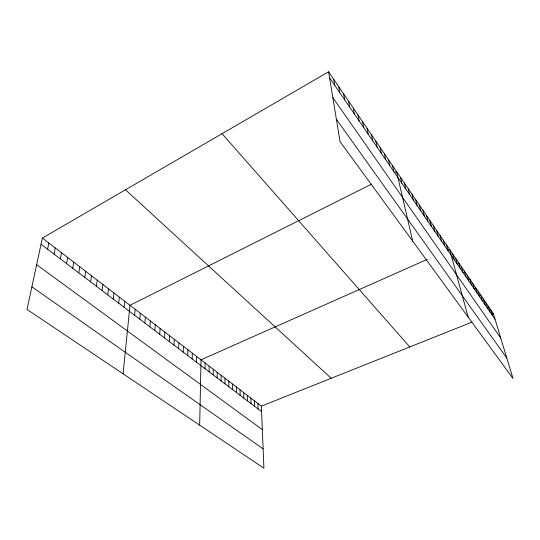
<?xml version="1.0" encoding="UTF-8"?>
<svg xmlns="http://www.w3.org/2000/svg" width="540" height="540" viewBox="0 0 540 540"><rect width="100%" height="100%" fill="white"/><g stroke="black" fill="none" stroke-linecap="round" stroke-linejoin="round"><path stroke-width="0.81" d="M217.154 377.899L217.175 372.229M213.165 374.868L213.206 369.178M209.122 371.804L209.189 366.1M205.031 368.699L205.126 362.975M199.679 425.142L201.008 359.815L427.221 259.396M196.553 362.259L196.695 356.508M192.159 358.925L192.328 353.153M187.704 355.543L187.907 349.758M183.195 352.12L183.425 346.315M178.625 348.651L178.882 342.832M173.995 345.141L174.285 339.302M169.304 341.577L169.621 335.725M164.545 337.966L164.896 332.1M159.725 334.307L160.11 328.428M154.845 330.601L155.264 324.702M149.891 326.842L150.35 320.929M144.875 323.035L145.361 317.101M139.786 319.174L140.312 313.227M134.622 315.259L135.189 309.292M123.066 373.808L129.998 305.309L371.547 184.133M124.085 307.26L124.727 301.266M118.706 303.176L119.387 297.169M113.245 299.032L113.974 293.011M107.71 294.827L108.479 288.792M102.087 290.56L102.904 284.513M96.39 286.234L97.247 280.172M90.605 281.846L91.51 275.765M84.733 277.391L85.684 271.296M78.773 272.869L79.778 266.76M72.725 268.272L73.778 262.156M66.582 263.615L67.689 257.486M60.345 258.883L61.506 252.74M54.014 254.077L55.235 247.921M47.588 249.197L48.856 243.027M42.383 238.059L27 309.44L263.925 468.194L261.36 406.141L42.383 238.059L328.583 71.806L493.331 313.612L513 378.506L340.072 141.669L328.583 71.806M394.396 172.672L396.562 171.585L412.736 241.191M447.431 250.418L449.618 249.453L468.16 317.095M261.36 406.141L471.893 322.164M491.089 314.503L493.331 313.612M31.873 286.821L263.122 448.828M36.646 264.681L262.325 429.604M41.053 244.235L261.583 411.622M125.476 189.79L331.216 378.277M222.048 133.697L409.772 346.943M336.386 119.259L506.824 358.128M332.822 97.571L500.729 338.02M329.562 77.76L495.052 319.295M490.86 309.987L492.575 315.684M488.356 306.315L490.07 312.026M485.825 302.596L487.532 308.32M483.253 298.829L484.961 304.567M480.654 295.009L482.348 300.76M478.015 291.141L479.709 296.906M475.349 287.219L477.036 292.997M472.642 283.25L474.323 289.042M469.901 279.221L471.569 285.026M467.12 275.144L468.781 280.955M464.299 271.006L465.959 276.831M461.444 266.814L463.091 272.653M458.548 262.562L460.188 268.414M455.612 258.255L457.245 264.114M452.635 253.881L454.255 259.754M446.445 244.796L448.045 250.688M443.225 240.071L444.812 245.977M439.958 235.278L441.538 241.191M436.637 230.411L438.21 236.331M433.276 225.47L434.828 231.397M429.854 220.448L431.399 226.388M426.384 215.359L427.916 221.306M422.861 210.181L424.373 216.142M419.283 204.93L420.782 210.89M415.645 199.591L417.123 205.565M411.946 194.164L413.417 200.144M408.193 188.656L409.644 194.643M404.379 183.06L405.81 189.047M400.505 177.37L401.915 183.364M392.56 165.706L393.93 171.707M388.483 159.725L389.839 165.733M384.345 153.65L385.675 159.651M380.133 147.467L381.436 153.475M375.847 141.176L377.129 147.184M371.486 134.784L372.749 140.785M367.052 128.27L368.287 134.278M362.543 121.649L363.744 127.649M357.952 114.912L359.127 120.906M353.275 108.047L354.422 114.041M348.516 101.061L349.63 107.048M343.67 93.947L344.75 99.927M338.735 86.704L339.781 92.678M333.707 79.326L334.719 85.286M257.904 403.488L258.113 408.983M254.407 400.808L254.597 406.316M250.877 398.095L251.046 403.623M247.3 395.348L247.455 400.896M243.682 392.573L243.817 398.135M240.03 389.765L240.138 395.348M236.331 386.93L236.419 392.526M232.585 384.055L232.659 389.664M228.805 381.152L228.852 386.775M224.971 378.209L224.998 383.852M221.096 375.239L221.103 380.896"/></g></svg>
